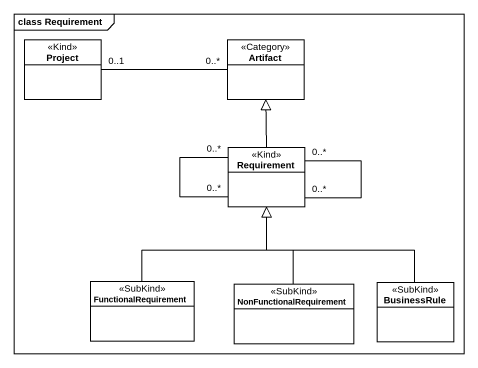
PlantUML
@startuml
mainframe class Requirement
hide circle
hide empty members
class Project <<Kind>>
class "Artifact" as Artifact_ <<Category>>
class Requirement <<Kind>>
class FunctionalRequirement <<SubKind>>
class NonFunctionalRequirement <<SubKind>>
class BusinessRule <<SubKind>>
Artifact_ "0..*" -left- "0..1" Project
Requirement -up-|> Artifact_
Requirement "0..*" -- "0..*" Requirement
Requirement "0..*" -- "0..*" Requirement
FunctionalRequirement -up-|> Requirement
NonFunctionalRequirement -up-|> Requirement
BusinessRule -up-|> Requirement
@enduml
